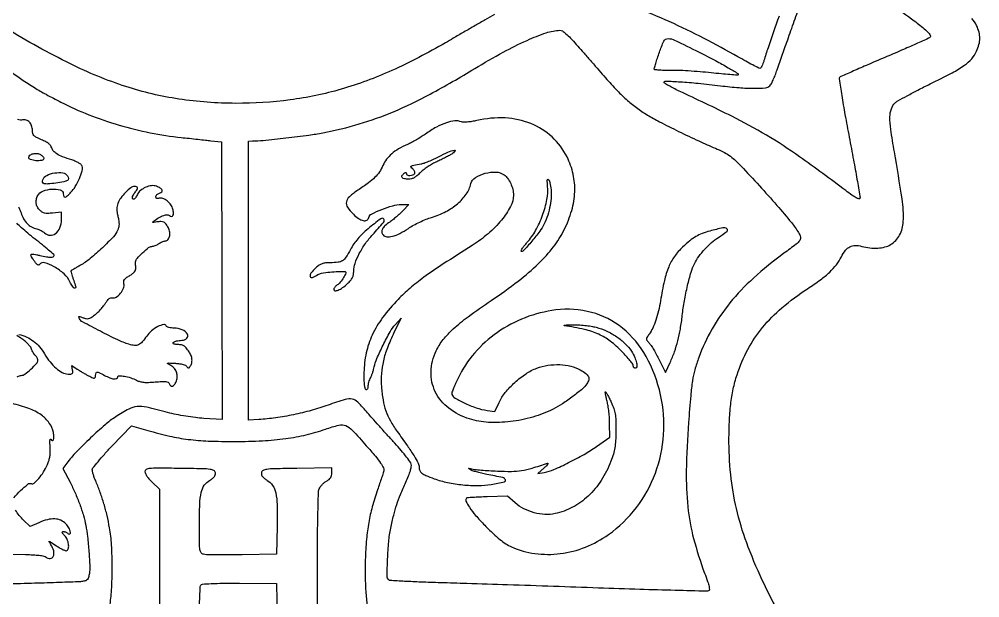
# Model space of a CAD drawing. Extents: x 54 to 922, y 29 to 1088.
# Drawn here: x 367 to 896, y 478 to 796 of the extents above; entities that cross this region are included whole.
import ezdxf

# ---------------------------------------------------------------- set-up
doc = ezdxf.new("R2010")
doc.units = 0

msp = doc.modelspace()

# ---------------------------------------------------------------- linework, layer by layer
for points in [[(785.277357, 797.732277, 0.001011), (779.221033, 780.327722, 0.010974), (776.946827, 773.25, -0.019243), (776.393765, 771.621708, -0.028562), (775.775516, 770.248438, -0.027752), (775.173948, 769.234829, -0.24994), (774.733523, 769, -0.119849), (774.069467, 769.161493, -0.002129), (770.789748, 770.874708, -0.005203), (766.980509, 772.936183, -0.003431), (762.641811, 775.381984, 0.023922), (724.836008, 794.697556, 0.026406), (686.565715, 809.616398, 0.025209)], [(846.922462, 804.524765, -0.002662), (859.766252, 795.120446, -0.01753), (866, 790.157373, -0.019883), (867.499616, 788.768121, -0.05667), (868.382712, 787.654833, -0.100902), (868.705654, 786.787031, -0.237211), (868.5, 786.146515, -0.092707), (867.623757, 785.534847, -0.000953), (860.74375, 782.440696, -0.003034), (852.770962, 778.931249, -0.001961), (843.5, 774.960462, 0.00148), (834.237815, 771.003971, 0.002316), (826.294046, 767.539111, 0.000619), (819.386344, 764.477766, 0.083983), (818.628668, 763.974862, 0.248123), (818.355332, 763.178997, 0.001115), (819.800272, 754.100094, 0.004778), (821.599527, 743.594177, 0.002795), (823.945185, 731.04332, -0.00166), (826.294182, 718.630682, -0.002605), (828.222376, 707.943513, -0.000682), (829.842942, 698.610735, -0.097504), (829.816517, 697.501958, -0.433586), (829.254125, 697.16916, -0.0528), (827.769823, 697.778263, -0.029343), (825.446832, 699.213965, -0.008261), (822, 701.720614, 0.006775), (796.541606, 720.350692, 0.019991), (778.3867, 732.198962, 0.019753), (759.226308, 742.634963, 0.006487), (730.25, 756.498854, -0.009146), (727.088052, 758.032422, -0.014175), (724.423437, 759.481955, -0.008386), (722.290031, 760.770482, -0.25819), (722, 761.294702, -0.426777), (722.756198, 762.019278, -0.00443), (730.851971, 761.601461, -0.010234), (740.771289, 760.797334, -0.00551), (752.961993, 759.421592, 0.010518), (763.252248, 758.364579, 0.020225), (771.534997, 758.02579, 0.019959), (777.804844, 758.273434, 0.178358), (780.266844, 759.409701, 0.079148), (780.956696, 760.360973, 0.011038), (782.01261, 762.561515, 0.012395), (783.149234, 765.245927, 0.010233), (784.230297, 768.159701, -0.000955), (785.741025, 772.475445, -0.000149), (788.739604, 780.981287, -0.000166), (792.281264, 791.007458, -0.000145), (795.995011, 801.5, 0.000339)], [(628.51438, 798.623129, -0.000937), (623.5, 795.735191, 0.000472), (617.865516, 792.497104, 0.000356), (611.679836, 788.928625, 0.000359), (605.871318, 785.566647, 0.000832), (601.516464, 783.032179, -0.025953), (571.979182, 767.773205, -0.036089), (544.050059, 757.489577, -0.037774), (515.967629, 751.646541, -0.032945), (486, 749.733186, -0.036539), (454.716856, 752.088562, -0.041642), (425.491027, 758.975721, -0.036735), (394.970985, 771.453519, -0.020127), (359.533122, 790.895727, 0.017929)], [(787.157493, 465.853081, -0.016121), (777.254894, 484.784898, -0.020813), (768.326699, 505.435835, -0.030429), (762.368066, 524.322503, -0.032081), (758.956543, 543.0032, -0.027333), (757.718346, 563, -0.011814), (757.906746, 574.460081, -0.01972), (758.672721, 584.074825, -0.022761), (760.069925, 592.494437, -0.026815), (762.17498, 600.295007, -0.043005), (768.125146, 614.245554, -0.049306), (776.156019, 626.301157, -0.045955), (786.896224, 637.200938, -0.030418), (801, 647.704246, 0.013669), (808.131712, 652.653035, 0.0307), (813.187656, 656.87152, 0.039208), (816.853249, 660.920889, 0.046135), (819.622799, 665.288591, -0.048292), (821.887264, 668.825978, -0.108681), (824.334137, 670.838703, -0.119965), (827.23427, 671.527089, -0.066396), (830.85933, 671.022393, 0.040667), (835.222388, 670.184905, 0.041834), (839.621798, 670.076065, 0.045025), (843.60316, 670.673203, 0.077325), (846.695666, 671.955997, 0.132563), (851.703699, 677.228719, 0.114185), (853.738019, 684.617087, 0.047777), (853.061779, 697.085515, 0.006415), (848.80657, 723.041581, -0.007807), (846.81482, 735.406409, -0.040083), (846.371093, 742.333015, -0.078442), (847.14638, 746.777165, -0.123496), (849.242139, 750.01096, -0.060008), (850.811947, 751.155894, -0.003866), (855.78185, 753.887422, -0.005602), (861.781637, 757.038562, -0.004142), (868.485793, 760.39462, 0.006781), (880.723569, 766.601778, 0.032735), (887.377932, 770.667061, 0.058318), (891.410564, 774.278559, 0.074527), (894.120336, 778.45863, 0.042364), (895.426597, 782.131581, 0.064074), (895.86269, 785.492241, 0.064263), (895.433433, 788.846577, 0.042907), (894.135369, 792.5, 0.0791), (891.502326, 796.475182, 0.030149)], [(357.259755, 770.393286, 0.002942), (368.112506, 762.947918, 0.01066), (375.142839, 758.401038, 0.013335), (381.52832, 754.693042, 0.006838), (389.715899, 750.370398, 0.024801), (405.095477, 743.456327, 0.021954), (421.717109, 737.781629, 0.021791), (438.909668, 733.54658, 0.023411), (456, 730.943816, -0.000483), (460.44924, 730.47364, -0.000413), (465.135418, 729.969935, -0.000416), (469.393969, 729.505052, -0.001189), (472.354614, 729.172236), (478.209227, 728.5), (478.354614, 652.113457), (478.5, 575.726915), (468.5, 576.312321, -0.015188), (463.789755, 576.731923, -0.010555), (458.5, 577.479157, -0.010513), (453.211026, 578.455078, -0.014397), (448.5, 579.569502, 0.009192), (436.981686, 582.421147, 0.076989), (431.64837, 582.798501, 0.102648), (427.076469, 581.446041, 0.021888), (419.911033, 577.190064, 0.033289), (414.027839, 572.752, 0.011187), (406.046655, 565.534203, 0.011418), (398.272129, 557.836659, 0.026764), (392.918926, 551.659034), (390.711733, 548.818069), (394.73822, 541.159034, -0.01818), (397.504025, 535.398919, -0.014783), (400.054732, 529.044806, -0.015142), (402.129185, 522.824348, -0.02576), (403.43271, 517.5, -0.020025), (404.370155, 511.235695, -0.008862), (405.128577, 502.903921, -0.007234), (405.600133, 494.864347, -0.050714), (405.375838, 490.948902, -0.024287), (404.916356, 488.762381, -0.113406), (404.324057, 487.62895, -0.136828), (403.356752, 486.979264, -0.041703), (401.625709, 486.56277, -0.028953), (399.30626, 486.342069, -0.000568), (387.374427, 485.914241, -0.001359), (373.437892, 485.468307, -0.000911), (357.5, 485.030773, 0.000858)], [(366.382087, 692.787569, -0.021212), (367.163991, 691.09138, -0.024613), (367.757184, 689.416112, 0.054487), (369.108212, 686.220294, 0.066077), (371.051625, 683.614394, 0.069749), (373.508843, 681.712177, 0.071801), (376.370799, 680.581868, -0.031375), (377.576284, 680.214889, -0.024989), (378.824424, 679.675065, -0.025629), (379.933323, 679.055632, -0.056241), (380.692228, 678.450629, 0.181744), (383.668779, 677.100499, 0.183017), (386.787161, 678.050649, 0.135538), (389.162584, 681.217369, 0.09381), (390, 685.641447), (390, 689.90577), (385.124541, 689.328344, -0.017639), (382.43773, 689.105877, -0.066311), (380.756476, 689.249284, -0.090433), (379.452997, 689.797153, -0.051829), (378.124541, 690.875459, -0.071991), (376.768418, 692.69056, -0.08953), (376.108099, 694.687511, -0.088799), (376.185049, 696.802252, -0.069585), (376.978891, 698.960558, -0.180932), (379.794404, 701.436977, -0.074466), (384.837293, 702.536943, -0.08779), (389.38805, 702.038797, -0.333231), (391, 699.888709, 0.09453), (391.261844, 698.516105, 0.363276), (391.969717, 698.132244, 0.13442), (393.192528, 698.749167, 0.018647), (395.248612, 700.75, 0.057478), (397.643229, 703.920335, 0.030484), (399.880782, 708.313087, 0.027376), (401.484881, 712.634537, 0.153187), (401.476785, 715.073145, 0.140995), (400.917117, 715.913608, 0.039652), (399.62523, 716.843562, 0.034374), (397.848322, 717.75948, 0.022848), (395.703184, 718.57066, -0.012695), (390.612885, 720.378336, -0.044317), (387.485081, 721.909328, -0.073273), (385.608995, 723.457898, -0.12275), (384.651579, 725.252083, 0.102698), (384.08539, 726.42244, 0.061498), (382.996786, 727.527047, 0.045963), (381.342892, 728.605885, 0.021601), (379.034409, 729.700965, -0.014713), (376.183672, 731.005491, -0.084536), (374.843892, 731.976729, -0.134439), (374.207974, 733.120052, -0.060152), (374, 734.842542, 0.082025), (373.576223, 737.408398, 0.109291), (372.354831, 739.422696, 0.127443), (370.559898, 740.53426, 0.137573), (368.50581, 740.590814, -0.087166), (367.372324, 740.509047, -0.030184), (365.747667, 740.774951, -0.028679)], [(366.5, 622.54719, -0.049188), (370.868291, 621.072401, -0.056113), (374.660297, 618.819914, -0.054878), (377.922615, 615.733136, -0.043906), (380.718442, 611.780565, 0.035335), (383.72684, 607.369225, 0.048424), (387.055864, 603.908025, 0.056614), (390.451484, 601.609891, 0.103199), (393.658995, 600.700724, 0.02571), (395.237682, 600.670524, 0.175597), (395.948989, 600.954572, 0.210387), (396.241671, 601.595296, 0.038541), (396.157376, 602.925699), (395.814752, 605.351399), (398.657376, 603.463117, 0.009475), (399.996777, 602.609518, 0.004969), (401.693104, 601.596127, 0.00494), (403.45295, 600.591566, 0.007559), (405, 599.759036, 0.006723), (407.299717, 598.604918, 0.127505), (408.082529, 598.44783, 0.30623), (408.527697, 598.786195, 0.042598), (408.819551, 599.971618, -0.039884), (409.175289, 601.451017, -0.322898), (409.707113, 601.839128, -0.119995), (410.651777, 601.614871, -0.00502), (413.738815, 600, 0.028931), (416.592349, 598.676915, 0.063718), (418.917651, 598.08552, 0.120779), (420.412753, 598.263686, 0.312571), (421, 599.111291, -0.422809), (421.738815, 599.828802, -0.036102), (424.655036, 599.531993, -0.036276), (428.172256, 598.648406, -0.039672), (431.416651, 597.284541, 0.053264), (433.241317, 596.575096, 0.043231), (435.308288, 596.203271, 0.031798), (437.94259, 596.129488, 0.01219), (441.602319, 596.349159, -0.007922), (445.399481, 596.60962, -0.041078), (447.499412, 596.547723, -0.086906), (448.721343, 596.18979, -0.188708), (449.369728, 595.478887, 0.114443), (450.133417, 594.348842, 0.253813), (451.109733, 594.098015, 0.16994), (452.173261, 594.798336, 0.05613), (453.148355, 596.426258, 0.089917), (453.797216, 598.986903, 0.095645), (453.482771, 601.553903, 0.096713), (452.241352, 603.797301, 0.094217), (450.237293, 605.433435, -0.011031), (448.557845, 606.392456, -0.602343), (448.573609, 606.68197, -0.119895), (449.225108, 606.809612, -0.002107), (452.834388, 606.631189, -0.020207), (455.089556, 606.418539, -0.033124), (456.968666, 606.036356, -0.038907), (458.377988, 605.530445, -0.145121), (459.084388, 604.922475, 0.032076), (459.623733, 604.192068, 0.231875), (460.012312, 604.0209, 0.213239), (460.407595, 604.217215, 0.027195), (460.984687, 605, 0.087285), (461.759572, 606.798712, 0.079352), (461.909704, 608.816394, 0.072577), (461.41572, 610.935675, 0.05662), (460.307964, 613.027494, 0.025917), (458.702619, 615.130648, 0.08452), (457.365583, 616.253105, 0.094276), (455.816172, 616.804222, 0.037155), (453.55, 616.984687, -0.096271), (451.748981, 617.344415, -0.569509), (451.637686, 618.099665, -0.121635), (453.472476, 618.962614, -0.042327), (456.39603, 619.294218, 0.189606), (459.140968, 620.464809, 0.354993), (459.391583, 622.719467, 0.154465), (456.473454, 625.14146, 0.096863), (452.083333, 626, -0.028575), (450.548612, 626.08778, -0.039477), (449.195169, 626.352541, -0.044621), (448.175536, 626.737819, -0.202343), (447.765048, 627.204857, 0.386284), (446.349433, 628.000029, 0.063155), (443.1274, 626.81804, 0.052804), (439.555032, 624.46088, 0.071483), (436.952505, 621.60667, -0.028222), (434.472068, 618.364131, -0.106887), (432.448586, 616.831005, -0.133583), (430.230409, 616.450627, -0.054936), (427.218682, 617.078475, -0.031558), (420.976598, 619.559931, -0.008548), (411.435865, 624.269903, -0.003895), (401.663326, 629.400598, -0.148107), (399.926699, 631.136963, -0.033154), (399.51084, 632.055544, -0.436126), (399.660151, 632.35414, -0.155026), (400.205573, 632.341591, -0.007579), (401.925981, 631.721837, 0.045347), (403.647808, 631.244768, 0.109475), (404.960915, 631.295246, 0.081319), (406.360946, 631.918423, 0.017636), (408.527732, 633.453355, 0.026582), (410.094312, 634.785653, 0.017937), (411.739854, 636.459004, 0.018098), (413.218517, 638.196976, 0.033943), (414.261107, 639.71797, -0.02656), (415.302543, 641.286406, -0.070087), (416.247796, 642.243442, -0.104092), (417.172655, 642.683615, -0.123764), (418.136895, 642.674452, 0.215961), (420.230642, 643.033019, 0.073798), (422.555409, 645.165686, 0.071271), (424.242326, 647.987319, 0.162006), (424.427011, 650.43479, -0.082041), (424.323811, 651.687617, -0.131869), (424.682825, 652.69055, -0.086535), (425.634659, 653.655384, -0.021627), (427.4977, 654.866142, 0.026987), (429.191086, 655.99263, 0.065655), (430.263624, 657.036994, 0.089949), (430.826957, 658.097811, 0.09766), (430.959841, 659.257889, -0.007614), (430.898594, 660.192694, -0.007181), (430.864368, 661.147368, -0.007161), (430.858313, 661.993807, -0.024679), (430.889309, 662.541662, -0.157574), (431.703231, 664.371902, -0.0202), (434.739248, 667.49403, -0.019608), (438.014747, 670.365559, -0.171802), (439.806682, 671, 0.062433), (440.639735, 671.104426, 0.030902), (441.655949, 671.431283, 0.030092), (442.682813, 671.906135, 0.038582), (443.55887, 672.468197, -0.036116), (444.429077, 673.032575, -0.028847), (445.438259, 673.514453, -0.029682), (446.429129, 673.852142, -0.062767), (447.230948, 673.968197, 0.221473), (448.638418, 674.65553, 0.112423), (449.526552, 676.463086, 0.089667), (449.656307, 678.866333, 0.09026), (448.935327, 681.156859, 0.040249), (447.643402, 683.192843, 0.113852), (446.361936, 684.268226, 0.118723), (444.772875, 684.648872, 0.045772), (442.5, 684.43755, -0.007564), (440.951456, 684.173228, -0.12528), (440.434669, 684.222643, -0.551665), (440.384138, 684.45079, -0.037257), (441, 684.975916, -0.022336), (443.913865, 686.91385, -0.049614), (446.31991, 688.05566, -0.072024), (448.199542, 688.436956, -0.189486), (449.482807, 688.014269, 0.146432), (450.616171, 687.532513, 0.301512), (451.436388, 687.953868, 0.144761), (451.751168, 689.341768, 0.045384), (451.418217, 691.469827, 0.097823), (450.29895, 693.84157, 0.066741), (448.21935, 695.989482, 0.071115), (445.837186, 697.373353, 0.174649), (443.842872, 697.450129, -0.05134), (443.039701, 697.28335, -0.136178), (442.466778, 697.380834, -0.180554), (442.123642, 697.731666, -0.104642), (442, 698.315981, -0.12938), (442.156758, 698.911645, -0.073946), (442.617056, 699.501941, -0.065635), (443.297448, 699.997823, -0.060811), (444.100616, 700.316061, 0.131114), (445.295467, 700.994673, 0.317661), (445.466283, 701.942096, 0.151515), (444.469649, 703.039041, 0.042328), (442.355029, 704.055118, 0.12168), (439.625006, 704.387491, 0.071036), (436.423812, 703.526119, 0.070522), (433.565362, 701.791249, 0.11474), (431.841721, 699.551961, -0.025409), (431.335053, 698.574768, -0.034046), (430.773929, 697.749639, -0.036232), (430.237056, 697.158947, -0.192491), (429.839485, 697, -0.229574), (429.233993, 697.293478, -0.213926), (429.065048, 697.964509, -0.089837), (429.477614, 699.080689, -0.028588), (430.468197, 700.55887, 0.023354), (431.641198, 702.270278, 0.159597), (431.87875, 703.251034, 0.306913), (431.429315, 703.813149, 0.075332), (430.196167, 704, 0.166933), (428.184662, 703.309175, 0.033371), (425.311281, 700.746269, 0.03585), (422.641234, 697.602293, 0.06807), (421.062534, 694.688056, 0.047846), (420.642117, 693.138355, 0.044364), (420.509475, 691.496725, 0.038023), (420.66585, 689.640751, 0.021655), (421.1209, 687.434144, -0.020824), (421.601983, 685.120736, -0.044732), (421.736523, 683.305588, -0.052547), (421.540995, 681.689712, -0.041845), (421.006498, 680.015687, -0.090794), (418.629256, 676.337615, -0.014426), (412.543726, 670.231741, -0.016898), (405.866142, 664.322571, -0.041759), (400.5, 660.594698, 0.00066), (398.564835, 659.473778, 0.001013), (396.892176, 658.497421, 0.000326), (395.445531, 657.647789, 0.029283), (395.239323, 657.509649, 0.302916), (395.173476, 657.319734, 0.004406), (395.498981, 656.11229, 0.010337), (395.928988, 654.685937, 0.006426), (396.489323, 653.030263, -0.002407), (397.64826, 649.694384, -0.048059), (397.897615, 648.64602, -0.260058), (397.721093, 648.192755, -0.17438), (397.185212, 648, -0.21785), (396.777949, 648.186286, -0.023603), (396.12334, 649.020051, -0.025517), (395.408151, 650.142296, -0.01785), (394.714499, 651.472513, 0.098872), (391.470104, 655.811267, 0.053214), (386.03354, 659.736081, 0.057231), (380.677898, 662.029673, 0.33904), (378.008962, 661.014501, -0.239565), (377.528107, 660.721698, -0.165394), (376.899034, 660.883087, -0.072744), (376.075658, 661.611369, -0.020653), (375.024791, 662.965184, -0.016149), (374.199681, 664.206938, -0.025283), (373.580843, 665.330001, -0.022594), (373.184765, 666.246569, -0.29518), (373.258933, 666.592266, -0.213964), (373.638187, 666.736678, -0.012885), (374.883101, 666.632469, -0.017457), (376.404424, 666.411576, -0.011872), (378.118024, 666.059137, 0.011507), (381.766939, 665.305879, 0.041209), (384.134435, 665.072667, 0.081887), (385.522197, 665.278991, 0.325792), (386, 665.934453, 0.214579), (385.740333, 666.511656, 0.003272), (382.915625, 668.982919, 0.008121), (379.524577, 671.815895, 0.005201), (375.5, 675, -0.007957), (371.476265, 678.219653, -0.01199), (368.084375, 681.16311, -0.006872), (365.362089, 683.711702, -0.203906)], [(365.620763, 599.157544, -0.02682), (366.935469, 599.814771, -0.102846), (367.826458, 600, 0.162453), (369.846534, 600.674125, 0.023945), (373.209097, 603.461063, 0.022986), (376.292037, 606.547159, 0.186861), (377, 608.375367, 0.082103), (376.898671, 608.988291, 0.044055), (376.588196, 609.691578, 0.042335), (376.134535, 610.371478, 0.051307), (375.598113, 610.918573, -0.060746), (375.017995, 611.532945, -0.030117), (374.433955, 612.433839, -0.029364), (373.933357, 613.453844, -0.037926), (373.60363, 614.443127, 0.101465), (373.063255, 615.567117, 0.028469), (371.790913, 617.055498, 0.027408), (370.123081, 618.614763, 0.025504), (368.255517, 620.022648, -0.003064), (365.424018, 621.964347, -0.089224)], [(363.825898, 532.671363, -0.020956), (367.527016, 536.551817, -0.018504), (371.528369, 540.133704, -0.27126), (373.323053, 540.429527, 0.274644), (374.97561, 540.712627, 0.039475), (377.502997, 543.236196, 0.038424), (380.113246, 546.812954, 0.03389), (382.269831, 550.896658, 0.029095), (383.158451, 553.257877, 0.037316), (383.681177, 555.519149, 0.035625), (383.87656, 557.915397, 0.023223), (383.775791, 560.690118, -0.011597), (383.657161, 562.680034, -0.029257), (383.68928, 564.130162, -0.081959), (383.85717, 564.803971, -0.60634), (384.10975, 564.82242, 0.167834), (384.943589, 564.141684, 0.405912), (385.603901, 564.435847, 0.109123), (385.865619, 566.025952, 0.032809), (385.570714, 568.474753, 0.109379), (383.311167, 573.769754, 0.084531), (378.842194, 578.198758, 0.065092), (372.036044, 581.76154, 0.033508), (362.789798, 584.472984)], [(416.556769, 472.959633, 0.034119), (417.638303, 481.864877, 0.013452), (417.95631, 494.215411, 0.013552), (417.603591, 506.692908, 0.030249), (416.506736, 516.11901, 0.013268), (415.130485, 522.810022, 0.014181), (413.427403, 529.270486, 0.014555), (411.409509, 535.458603, 0.015928), (409.089227, 541.332905, -0.011953), (408.289431, 543.3116, -0.013238), (407.613711, 545.260524, -0.012671), (407.125026, 546.947715, -0.064235), (407, 547.916889, -0.167665), (407.377547, 549.011133, -0.006175), (410.160489, 552.474948, -0.010642), (413.636486, 556.515233, -0.007209), (417.75911, 560.974726), (428.51822, 572.281486), (437.605269, 569.667215, 0.014361), (449.627615, 566.579377, 0.024145), (459.888418, 564.771453, 0.022017), (470.911081, 563.86445, 0.009776), (485.5, 563.594185, 0.012568), (500.757863, 563.993446, 0.020989), (513.543621, 565.189418, 0.024014), (524.831834, 567.28157, 0.026463), (535.5, 570.397738, -0.023896), (542.852631, 572.586445, -0.158169), (546.6252, 572.3136, -0.108767), (550.19351, 569.858645, -0.008622), (557.934564, 561.282278, -0.005286), (562.919955, 555.44013, -0.020548), (565.815383, 551.668883, -0.029595), (567.436883, 549.050725, -0.1898), (567.620283, 547.532278, -0.014744), (567.258915, 546.296205, -0.001777), (566.37303, 543.600107, -0.002113), (565.295051, 540.403479, -0.001737), (564.11805, 537, 0.017025), (561.186307, 527.601651, 0.023593), (559.250406, 518.991155, 0.021983), (558.046563, 509.784213, 0.012273), (557.351569, 498.5, 0.027673), (557.680402, 480.594995, 0.039328), (560.094721, 464.866466, 0.043465)], [(531, 443.690328), (531, 489.280064, -0.001711), (531.06479, 508.213473, -0.003429), (531.269727, 523.170276, -0.001509), (531.554998, 535.268432, -0.084382), (531.99096, 537.476222, -0.062396), (532.586569, 538.598403, -0.03355), (533.572873, 539.818932, -0.032822), (534.762367, 540.945967, -0.043897), (535.984637, 541.791322, 0.038786), (537.39752, 542.747343, 0.076891), (538.312359, 543.739442, 0.086476), (538.819596, 544.878648, 0.0611), (538.993677, 546.271593), (539, 549.043186), (519.75, 548.771593, 0.00164), (507.32097, 548.55546, 0.025269), (503.051978, 548.251013, 0.094766), (501.049389, 547.608003, 0.236623), (500.197456, 546.379778, 0.10278), (500.266864, 545.281319, 0.096322), (500.766546, 544.272768, 0.06903), (501.772153, 543.276154, 0.027512), (503.390835, 542.19691, -0.114041), (506.348824, 539.384661, -0.093932), (508.033461, 535.357912, -0.047791), (508.777264, 528.827533, -0.008991), (508.776291, 516.795504), (508.5, 501.5), (489.5, 501.216023, -0.002866), (482.057481, 501.147453, -0.004035), (475.420313, 501.177916, -0.00239), (469.834179, 501.275356, -0.054752), (468.25, 501.485075, -0.175317), (466.961065, 502.344583, -0.124213), (466.296624, 503.968352, -0.033297), (466.044009, 507.344678, -0.002119), (466.005577, 517.269052, -0.008434), (466.211496, 529.216671, -0.046876), (467.02839, 535.574553, -0.093507), (468.710865, 539.467497, -0.111291), (471.61982, 542.203197, 0.027645), (473.232572, 543.279106, 0.069119), (474.235244, 544.274221, 0.096276), (474.733569, 545.282045, 0.102603), (474.802544, 546.379778, 0.236623), (473.950611, 547.608003, 0.094766), (471.948022, 548.251013, 0.025269), (467.67903, 548.55546, 0.00164), (455.25, 548.771593, 0.001517), (442.71642, 548.9104, 0.025196), (438.551364, 548.733942, 0.104983), (436.686137, 548.153025, 0.271295), (436, 546.981538, 0.121034), (436.255565, 545.941243, 0.029163), (437.175, 544.407748, 0.02825), (438.468911, 542.722879, 0.024751), (440, 541.114781), (444, 537.309672), (444, 490.5), (444, 443.690328)], [(360.5, 501.5), (370.263168, 501.361516, -0.009413), (374.421089, 501.224218, -0.017194), (377.802426, 500.931957, -0.017279), (380.380028, 500.528776, -0.126419), (381.500434, 499.99964, 0.18324), (383.83937, 499.197805, 0.296194), (385.505925, 500.357932, 0.157642), (385.727039, 503.338763, 0.085132), (384.25, 506.750926, -0.009721), (383.182552, 508.457574, -0.649334), (383.332217, 508.670655, -0.10092), (383.973461, 508.403689, -0.001592), (387.258404, 506.16192, 0.017265), (389.153462, 504.953923, 0.025043), (390.910308, 504.032811, 0.022777), (392.370243, 503.437344, 0.22764), (393.008404, 503.505194, 0.215859), (393.886772, 504.811326, 0.077761), (393.913412, 507.103158, 0.068485), (393.183435, 509.638474, 0.084473), (391.825686, 511.685549, -0.014726), (390.812639, 512.829604, -0.100736), (390.457195, 513.488838, -0.339585), (390.592893, 513.848225, -0.139655), (391.125686, 514, -0.066475), (391.777664, 513.912934, -0.039088), (392.51942, 513.6475, -0.0384), (393.232347, 513.259371, -0.052571), (393.8, 512.8, 0.351061), (394.678933, 512.702785, 0.322107), (395.024026, 513.560581, 0.065443), (394.054968, 516.048435, 0.061461), (392.459531, 518.260218, 0.103002), (389.726009, 520.202831, 0.092597), (386.337206, 520.988786, 0.074359), (382.267514, 520.559006, 0.040725), (377.521299, 518.906397), (372.788362, 516.812794), (369.308862, 520.156397, -0.028463), (366.763573, 522.897346, -0.035715), (364.749119, 525.718518, -0.040169)], [(466.074339, 472.302125, -0.005726), (466.241942, 478.44474, -0.002276), (466.469179, 483.69144, -0.139053), (466.765313, 484.572724, -0.229231), (467.6444, 485.075606, -0.00547), (472.484013, 485.356612, -0.009188), (478.950041, 485.54213, -0.003464), (488, 485.572724), (508.5, 485.5), (508.771525, 466.269398, -0.007122)]]:
    msp.add_lwpolyline(points, format="xyb")
for points in [[(673.610945, 782.173935, -0.00062), (676.842183, 778.494007, -0.000311), (680.914874, 773.838311, -0.000309), (685.120911, 769.01812, -0.000458), (688.801394, 764.787136, 0.011246), (695.380192, 757.545914, 0.02024), (701.137673, 751.959396, 0.023151), (706.739444, 747.396369, 0.022323), (712.805714, 743.311526, 0.018226), (719.407893, 739.605159, 0.005141), (729.95992, 734.313755, 0.005415), (741.106255, 729.015773, 0.010245), (750.219484, 725.029021, -0.018589), (754.470553, 723.084178, -0.035786), (757.685559, 721.166672, -0.03396), (760.70015, 718.742712, -0.015074), (764.34667, 715.169386, -0.006239), (774.438326, 704.399781, -0.006598), (784.069, 693.578255, -0.006137), (792.111207, 684.0644, -0.032846), (796.077778, 678.552973, -0.085689), (797.060714, 676.142521, -0.211594), (796.688023, 674.311514, -0.074677), (794.637375, 672.18362, -0.005274), (788.017563, 667.210926, 0.025076), (771.227998, 653.52655, 0.037906), (758.228952, 639.877965, 0.041761), (748.372781, 625.52611, 0.041911), (741.052054, 609.752755, 0.02033), (738.928166, 603.124804, 0.0284), (737.614935, 597.043096, 0.017391), (736.63084, 588.956802, 0.003214), (735.433278, 574, 0.013439), (734.196731, 547.47998, 0.031487), (735.054139, 527.661599, 0.036972), (738.245815, 510.131928, 0.026651), (744.261566, 491.175918, -0.006262), (745.961888, 486.48975, -0.029116), (746.749297, 483.723633, -0.054798), (746.934017, 482.045377, -0.310577), (746.451244, 481.342917, -0.098305), (745.356685, 481.154546, -0.000206), (728.09155, 481.602906, -0.001414), (708.646808, 482.170915, -0.000876), (685.812512, 482.942638, 0.000302), (661.071069, 483.80725, 0.000283), (635.779164, 484.661449, 0.000282), (613.329919, 485.394262, 0.000971), (598.776131, 485.832841, -0.002555), (588.092306, 486.18868, -0.004081), (578.96816, 486.613858, -0.000968), (571.00577, 487.065513, -0.18432), (570.276131, 487.394108, -0.201779), (569.41559, 489.518405, -0.006567), (569.66406, 498.908259, -0.013455), (570.298244, 508.43123, -0.026979), (571.404682, 515.885686, -0.010112), (573.026112, 523.085117, -0.018792), (574.67613, 528.837877, -0.018826), (576.751295, 534.443484, -0.010193), (579.7006, 541.181571, 0.012009), (581.219965, 544.687383, 0.024605), (582.206529, 547.514667, 0.030522), (582.713032, 549.722528, 0.105236), (582.647011, 551.181571, 0.097082), (581.986253, 552.554785, 0.007635), (579.496845, 555.780279, 0.010158), (576.366559, 559.550794, 0.007596), (572.771428, 563.58108, -0.0019), (568.867139, 567.858837, -0.001645), (564.802653, 572.376036, -0.001656), (561.147283, 576.492889, -0.004839), (558.663135, 579.364943, 0.01783), (553.272024, 585.28012, 0.152107), (550.150865, 586.961628, 0.123687), (546.345574, 586.756461, 0.010227), (536.861636, 583.608934, -0.017895), (527.582712, 580.686615, -0.016249), (517.816397, 578.329455, -0.016431), (508.044369, 576.637202, -0.019661), (498.75, 575.711269), (493, 575.36598), (493, 652.18299), (493, 729), (495.25, 729.019758, 0.023752), (501.094282, 729.349003, 0.002991), (513.680176, 730.735931, 0.003568), (526.2993, 732.294318, 0.014212), (534, 733.524651, 0.025292), (554.064455, 738.380037, 0.027888), (572.875884, 745.113999, 0.023886), (593.083658, 754.807828, 0.012014), (617.654154, 768.845702, -0.010524), (633.351683, 777.876309, -0.019726), (646.461837, 784.397143, -0.023765), (657.075189, 788.569789, -0.07411), (664.610945, 789.934189, -0.156419), (665.92166, 789.558482, -0.03053), (667.901391, 788.051849, -0.024393), (670.419785, 785.656615, -0.009969)], [(741.213689, 777.927805, -0.005217), (750.351689, 773.227608, -0.011139), (757.289068, 769.367326, -0.005917), (762.58453, 766.179444, -0.483817), (762.681281, 765.347947, -0.218833), (762.341863, 765.222307, -0.000875), (758.194255, 765.546892, -0.00412), (753.461569, 765.964873, -0.002554), (747.910953, 766.529859, 0.006456), (741.770545, 767.10651, 0.00539), (735.236342, 767.56429, 0.005444), (729.249232, 767.853557, 0.014765), (725, 767.886967, -0.009914), (721.741877, 767.880978, -0.016502), (719.000921, 768.020856, -0.010458), (716.81818, 768.250677, -0.382209), (716.513774, 768.601394, -0.069158), (716.61067, 769.227997, -0.002221), (717.359317, 771.683273, -0.004247), (718.281695, 774.573762, -0.002932), (719.372879, 777.831024, -0.029993), (721.87392, 783.931407, -0.286828), (724.147932, 785.366905, -0.114074), (727.755728, 784.549768, -0.003683)], [(618.80409, 740.274512, -0.015143), (616.083589, 739.739001, -0.018915), (613.530024, 739.414892, -0.0182), (611.400287, 739.303986, -0.105904), (610.30409, 739.520941, 0.127211), (606.720044, 740.074904, 0.057058), (602.028149, 739.056682, 0.045489), (596.527591, 736.609448, 0.027036), (590.459697, 732.77481, -0.014739), (588.201189, 731.268593, -0.009522), (585.504333, 729.653299, -0.009574), (582.805609, 728.173861, -0.0178), (580.555055, 727.095818, 0.027762), (575.657271, 724.628631, 0.047504), (571.927867, 721.982595, 0.05477), (569.140839, 718.98703, 0.05592), (567.093164, 715.477709, -0.04433), (565.150466, 711.964121, -0.050361), (562.689278, 709.00815, -0.036398), (559.066851, 705.937894, -0.011557), (553.25, 701.896543, 0.034499), (548.591945, 698.332909, 0.167692), (546.973797, 695.483485, 0.197544), (547.590604, 692.530094, 0.050379), (550.792163, 688.702948, 0.041004), (553.71285, 686.284864, 0.098477), (556.27439, 685.161629, 0.180906), (558.142839, 685.426862, 0.206895), (559.247742, 686.839365, -0.214693), (560.84398, 688.818372, -0.022425), (566.41288, 691.333706, -0.028202), (572.48748, 693.367114, -0.066755), (577.206688, 694), (581.392334, 694), (578.000169, 690.500174, -0.014479), (576.430823, 688.972136, -0.009024), (574.508956, 687.269243, -0.009053), (572.551663, 685.657403, -0.016199), (570.878655, 684.415908, 0.02922), (568.173266, 682.296948, 0.092943), (566.766368, 680.49382, 0.155484), (566.487438, 678.856449, 0.139127), (567.186359, 677.275451, 0.204172), (569.185091, 676.246889, 0.082352), (572.303138, 676.534168, 0.056154), (576.34581, 678.094725, 0.027052), (581.130533, 680.928331, -0.022742), (583.934579, 682.621733, -0.013959), (587.376769, 684.369817, -0.013986), (590.8871, 685.912299, -0.024153), (593.895879, 686.968992, 0.046483), (601.739045, 690.123036, 0.058139), (608.247235, 694.493801, 0.065033), (612.983504, 699.750444, 0.089635), (615.596595, 705.528842, -0.192157), (618.031456, 708.899434, -0.076839), (623.342577, 711.221355, -0.074054), (629.352218, 711.890745, -0.14452), (633.883127, 710.369307, -0.085513), (635.802281, 708.464585, -0.047037), (637.464013, 705.592737, -0.045825), (638.614417, 702.32987, -0.061924), (639, 699.228463, -0.124371), (637.421243, 692.979661, -0.048128), (632.407027, 685.508949, -0.043161), (625.054635, 677.980573, -0.037781), (616.198801, 671.449703, 0.004332), (600.316714, 661.3018, 0.012795), (589.650179, 653.960125, 0.01823), (581.849284, 647.844725, 0.026342), (575.4632, 641.847645, 0.03094), (566.929114, 631.762164, 0.050801), (561.195617, 622.173209, 0.056083), (557.882568, 612.351444, 0.049325), (556.643704, 601.599221, 0.007832), (556.641701, 597.424488, 0.025705), (556.825116, 594.673863, 0.035726), (557.166467, 592.893224, 0.249179), (557.75, 592.265887, 0.158471), (558.2495, 592.256487, 0.161735), (558.65419, 592.543086, 0.108431), (558.915447, 593.131458, 0.050509), (559, 593.966327, -0.04706), (559.095152, 594.975053, -0.021415), (559.398672, 596.265978, -0.020982), (559.837514, 597.609525, -0.027021), (560.357182, 598.79966, 0.022702), (560.920194, 600.059295, 0.012982), (561.489872, 601.624949, 0.012949), (561.982127, 603.23272, 0.020937), (562.307321, 604.625698, -0.055972), (563.737172, 609.259428, -0.012985), (567.194366, 616.658544, -0.01322), (571.045414, 623.887083, -0.051746), (573.977596, 628), (577.064363, 631.5), (573.181286, 623.5, 0.02041), (569.542478, 615.152353, 0.035549), (567.31731, 607.938351, 0.039625), (566.285408, 601.06021, 0.034468), (566.27958, 593.772407, 0.025257), (567.150389, 586.465173, 0.041931), (568.702181, 580.461263, 0.043479), (571.186101, 574.953094, 0.029735), (574.891533, 569.17213, -0.004821), (580.575775, 561.206865, -0.014812), (584.209356, 555.6675, -0.01839), (586.460102, 551.682635, -0.119914), (587, 549.46382, 0.103333), (587.38739, 547.609371, 0.127547), (588.47437, 546.224877, 0.063914), (590.709646, 544.933674, 0.010759), (595.31653, 543.122149, 0.03716), (602.620655, 541.030943, 0.025905), (611.097653, 539.725807, 0.026095), (619.545817, 539.313328, 0.041595), (626.746454, 539.938, 0.010139), (633.99452, 541.331613, 0.47749), (634.588473, 542.502025, 0.238501), (633.092467, 543.714743, 0.005971), (624.245905, 545.517211, -0.009485), (621.34059, 546.130457, -0.011097), (618.609841, 546.825365, -0.010118), (616.335079, 547.508186, -0.064334), (615.245905, 548.021404, -0.007042), (614.277296, 548.660053, -0.538516), (614.27951, 548.816233, -0.20347), (614.5461, 548.861226, -0.003551), (616, 548.503326, 0.036813), (617.570019, 548.225933, 0.004124), (621.183235, 547.888801, 0.004992), (625.496421, 547.565551, 0.004031), (630.134417, 547.302015, 0.014438), (637.884226, 547.148357, 0.036865), (643.47924, 547.612379, 0.033611), (649.2353, 548.921553, 0.010334), (657.71748, 551.652697, -0.39999), (657.987747, 551.529131, -0.247866), (657.94826, 551.154304, -0.046546), (657.233428, 550.277398, -0.014276), (656, 549.092586), (652.5, 545.917589), (656, 546.556464, 0.05716), (661.172265, 548.126697, 0.013435), (669.382985, 551.950194, 0.014526), (677.906874, 556.515671, 0.024344), (684.75, 560.896646), (692, 566.05209), (691.988131, 573.276045, 0.016063), (691.881742, 576.425687, 0.011658), (691.569198, 579.920151, 0.011799), (691.11636, 583.226503, 0.025123), (690.578644, 585.75, -0.007761), (690.075974, 587.763429, -0.013324), (689.728114, 589.457813, -0.007218), (689.503811, 590.835402, -0.457945), (689.645836, 591, -0.269121), (689.9025, 590.851066, -0.004196), (690.76567, 589.310938, -0.009847), (691.738838, 587.454132, -0.006202), (692.805324, 585.25, -0.02279), (694.270731, 581.711938, -0.045717), (695.035078, 578.788503, -0.034731), (695.367557, 575.296526, -0.008435), (695.417548, 569.5, -0.010176), (695.259496, 563.974434, -0.028017), (694.851273, 560.099623, -0.032966), (694.058305, 556.664912, -0.019425), (692.686256, 552.680644, -0.050861), (687.294417, 542.121753, -0.061378), (680.156805, 533.584888, -0.065189), (671.565393, 527.430163, -0.07016), (661.886394, 523.882216, -0.066237), (656.35371, 523.444335, -0.052641), (650.430856, 524.390975, -0.051852), (644.74189, 526.579759, -0.059332), (639.899912, 529.817667), (635.6528, 533.453037), (624.5764, 533.131025, 0.002929), (620.303802, 532.98176, 0.004638), (616.644977, 532.798461, 0.001273), (613.4705, 532.601776, 0.17791), (613.129904, 532.451077, 0.317721), (612.812674, 530.772925, 0.040789), (614.704098, 527.391273, 0.031904), (618.128139, 522.936261, 0.013811), (623.210061, 517.444894, 0.009407), (627.805111, 512.92032, 0.020476), (631.531517, 509.665754, 0.026245), (634.799741, 507.310333, 0.037561), (637.939173, 505.607785, 0.072169), (650.849502, 501.926858, 0.064841), (664.770032, 501.869005, 0.062964), (678.617462, 505.421184, 0.060992), (691.30768, 512.332547, 0.074508), (706.739057, 527.274281, 0.074037), (717.15302, 546.113657, 0.073277), (721.698433, 567.348135, 0.070666), (720.017953, 589.268155, 0.071143), (712.069096, 610.407896, 0.097305), (699.066009, 625.9809, 0.105468), (682.019626, 634.659845, 0.097024), (662.37672, 635.98437, 0.05976), (645.451074, 631.74371, 0.061098), (630.144979, 623.640157, 0.062397), (617.524088, 612.263565, 0.067476), (608.485641, 598.402191, 0.004378), (607.150153, 595.523101, 0.006319), (606.023907, 592.952424, 0.00351), (605.118383, 590.769804, 0.096863), (605, 590.164452, 0.259609), (606.237666, 587.941393, 0.02581), (611.777503, 584.892046, 0.031286), (618.368871, 582.190177, 0.043006), (624.585824, 580.66542), (628.671648, 580.028871), (631.04448, 585.094967, -0.062181), (634.488348, 590.560876, -0.037159), (639.792339, 596.133338, -0.036984), (645.918874, 600.906445, -0.057577), (651.871731, 603.952031, -0.051935), (657.973049, 605.536592, -0.047703), (664.44973, 605.893068, -0.049447), (670.621718, 605.028577, -0.068622), (675.811914, 602.985554, -0.030958), (678.861324, 601.014028, -0.122866), (680.270973, 599.307669, -0.176948), (680.443857, 597.506414, -0.081544), (679.475535, 595.322317, -0.07418), (677.069795, 592.623943, -0.013494), (671.792334, 588.463481, -0.015432), (665.919665, 584.361189, -0.027342), (660.807465, 581.405481, -0.047283), (649.660036, 577.016986, -0.040909), (637.330705, 574.533417, -0.042155), (625.222656, 574.136833, -0.062093), (614.758453, 575.992887, -0.089161), (603.367195, 581.886054, -0.115786), (595.95478, 590.959629, -0.12202), (593.583138, 602.00051, -0.106325), (596.435113, 613.5, -0.054201), (600.327847, 619.664325, -0.039721), (605.851722, 625.582482, -0.027517), (614.052114, 632.287685, -0.009217), (626.725814, 641.182728, 0.01528), (641.586029, 651.883593, 0.028534), (652.810356, 661.564463, 0.035042), (661.095122, 670.785116, 0.050864), (666.905234, 680.046409, 0.043642), (671.102926, 690.823552, 0.061219), (672.765938, 701.005053, 0.065473), (671.875399, 710.749197, 0.060326), (668.497977, 720.224505, 0.091156), (660.23832, 731.209494, 0.090439), (648.590775, 738.575052, 0.084553), (634.400704, 741.670674, 0.067785)], [(380.302821, 719.378028, -0.309547), (379.116916, 718.274335, -0.057571), (375.979231, 718.167278, -0.058301), (372.925388, 718.778, -0.325005), (372, 720.051276, -0.252249), (372.633491, 721.227064, -0.089817), (374.446813, 722.000717, -0.078168), (376.678357, 722.15291, -0.120648), (378.5, 721.532902, -0.033353), (379.25112, 720.97962, -0.043167), (379.854579, 720.373209, -0.049346), (380.243296, 719.802656, -0.182062)], [(605, 721.843839, -0.013502), (603.283347, 720.852768, -0.005911), (600.95809, 719.628118, -0.005844), (598.457639, 718.385385, -0.007778), (596.1552, 717.318262, 0.026151), (593.869467, 716.155068, 0.018287), (591.41891, 714.620068, 0.018503), (589.172796, 712.971465, 0.036138), (587.537123, 711.470685, -0.026706), (585.844647, 709.857999, -0.051898), (584.309955, 708.798663, -0.06247), (582.799235, 708.202824, -0.062807), (581.19094, 708, -0.041949), (578.910483, 708.191663, -0.1705), (577.710153, 708.855923, -0.306166), (577.579223, 709.831678, -0.104693), (578.51101, 711.009138, -0.024785), (579.200041, 711.525549, -0.130141), (579.643124, 711.679684, -0.301885), (579.900166, 711.535763, -0.119059), (580, 711.122445, 0.299216), (580.528276, 710.318714, 0.103925), (581.953689, 710.028673, 0.086836), (583.580803, 710.324098, 0.167638), (584.593758, 711.151704, 0.155907), (584.728346, 711.691728, 0.088143), (584.565869, 712.353073, 0.07293), (584.137109, 713.033415, 0.057936), (583.499278, 713.624186, -0.085851), (582.592014, 714.563312, -0.425994), (582.728119, 715.206409, -0.092155), (584.030283, 715.715995, -0.006128), (588, 716.425941, 0.04204), (589.777478, 716.877429, 0.012789), (592.38125, 717.852604, 0.012708), (595.254665, 719.099246, 0.013541), (598, 720.465717, -0.018113), (602.931597, 722.864378, -0.055579), (606.469317, 723.979814, -0.71081), (606.812346, 723.39341, -0.078566)], [(393.363781, 709.797964, -0.126452), (393.839041, 708.302726, -0.27587), (393.301456, 707.275567, -0.09298), (391.403553, 706.550664, -0.010877), (386.904683, 705.835397, -0.011629), (382.542612, 705.341881, -0.083955), (380.442491, 705.506264, -0.266974), (379.635693, 706.284546, -0.163436), (379.693335, 707.643227, -0.190457), (381.907158, 710.054114, -0.073945), (386.306831, 711.434186, -0.075508), (390.818372, 711.459465, -0.220039)], [(659.591227, 703.25, -0.050188), (659.812334, 698.728333, -0.032741), (659.202517, 693.535089, -0.031624), (657.871124, 688.223018, -0.035524), (655.918238, 683.331102, -0.048447), (653.473314, 679.322288, -0.015319), (649.087001, 673.843548, -0.006979), (644.375648, 668.46862, -0.42945), (643.227748, 668.438919, -0.346564), (643.183303, 668.813256, -0.014568), (643.96515, 670.011365, -0.019752), (645.057542, 671.45789, -0.012101), (646.45173, 673.078251, 0.057104), (651.184949, 679.699441, 0.038888), (655.037791, 688.126853, 0.03945), (657.458127, 696.797519, 0.072233), (657.817864, 704.112679, -0.017407), (657.612221, 707.520685, -0.562322), (658.186024, 707.889891, -0.232204), (658.931441, 706.932822, -0.014061)], [(558.922286, 680.665836, 0.018828), (555.817936, 677.902426, 0.025177), (553.232705, 675.157478, 0.0268), (551.067275, 672.317916, 0.027064), (549.225682, 669.272045, -0.020022), (546.725013, 665.00147, -0.106707), (544.830183, 663.095172, -0.117759), (542.407941, 662.234609, -0.026738), (538.023968, 662, 0.0253), (535.409178, 661.867607, 0.062589), (533.542151, 661.437947, 0.067215), (531.918935, 660.581639, 0.032936), (530.105755, 659.09879, 0.034309), (527.411048, 656.211116, 0.253606), (527.07556, 654.42349, 0.435818), (528.269183, 653.865085, 0.047443), (531.285183, 655.432306, -0.10173), (533.335832, 656.230707, -0.014731), (537.800661, 656.855626, -0.017799), (542.536906, 657.206786, -0.035918), (546.27568, 657.0819, -0.506495), (546.680539, 656.387645, -0.03034), (545.397251, 653.863683, -0.032168), (543.620683, 651.240816, -0.08845), (541.968543, 649.748282, 0.039067), (541.215319, 649.191744, 0.042131), (540.578259, 648.537572, 0.046189), (540.137231, 647.886827, 0.126496), (540, 647.353073, 0.397179), (540.698604, 646.612349, 0.113681), (542.408016, 646.902053, 0.057811), (544.90157, 648.296072, 0.032731), (547.572591, 650.503691, 0.026292), (549.278962, 652.291521, 0.062101), (550.295145, 653.824169, 0.071126), (550.824661, 655.42513, 0.044382), (551, 657.396594, -0.085826), (551.727457, 661.603334, -0.034078), (554.075098, 666.996004, -0.032535), (557.456383, 672.588886, -0.035553), (561.445174, 677.522518, 0.008442), (567.497265, 684.22986, 0.3632), (567.533682, 686.011721, 0.407874), (565.888917, 686.209894, 0.008767)], [(747.243594, 679.453045, 0.025345), (742.936307, 678.055712, 0.041994), (739.495194, 676.400606, 0.038257), (736.167181, 674.080877, 0.017285), (732.165814, 670.573002, 0.04978), (727.680249, 665.427442, 0.05685), (724.528266, 659.711198, 0.042542), (722.15116, 652.168845, 0.014905), (719.997706, 641, -0.018865), (718.884601, 635.463045, -0.02332), (717.416764, 630.410714, -0.025756), (715.676552, 626.064827, -0.044328), (713.737409, 622.685683, 0.014261), (712.522199, 620.835135, 0.142238), (712.277526, 619.950909, 0.164541), (712.566044, 619.132121, 0.020786), (713.800546, 617.685683, -0.041689), (714.803168, 616.406397, -0.009686), (716.260061, 614.093134, -0.009929), (717.837715, 611.355606, -0.009579), (719.32507, 608.524985), (722.821263, 601.54997), (725.294699, 607.024985, 0.020551), (727.707883, 613.010675, 0.022387), (729.545594, 619.007456, 0.020868), (730.93586, 625.502543, 0.014085), (732.000698, 633.006159, -0.015927), (733.169197, 641.027725, -0.013673), (734.895983, 649.380967, -0.013529), (736.853574, 656.791914, -0.046056), (738.691628, 661.429416, -0.03865), (741.129237, 665.435225, -0.028915), (744.386342, 669.448734, -0.028748), (748.112429, 673.089135, -0.036459), (751.961044, 675.975002, 0.022577), (756.606204, 679.260901, 0.497156), (756.587945, 680.692727, 0.215545), (754.330182, 681.17563, 0.012285)], [(684.539901, 626.459509, -0.044607), (690.360779, 624.386768, -0.041504), (695.872375, 621.273318, -0.043063), (700.57797, 617.442826, -0.060259), (703.988705, 613.234669, -0.032007), (705.808452, 609.877765, -0.054632), (706.821467, 606.857395, -0.091139), (706.88982, 604.766138, -0.371187), (706, 604, -0.131994), (705.618652, 604.102457, -0.100585), (705.29375, 604.39056, -0.08798), (705.075183, 604.82153, -0.073593), (705, 605.329565, 0.16101), (704.73623, 606.127439, 0.009598), (703.164062, 608.162567, 0.013635), (701.144384, 610.539984, 0.009587), (698.75, 613.106776, 0.03761), (692.333924, 618.800035, 0.057273), (685.936839, 622.601426, 0.04863), (678.103281, 625.237155, 0.01958), (667, 627.352163, -0.640125), (666.955529, 627.505133, -0.151821), (667.302346, 627.657344, -0.017792), (668.9861, 627.786655, -0.005432), (671.539901, 627.863818, -0.019163), (674.669442, 627.804417, -0.012578), (678.262611, 627.507477, -0.01266), (681.751733, 627.040936, -0.023677)]]:
    msp.add_lwpolyline(points, format="xyb", close=True)

doc.saveas('drawing.dxf')
